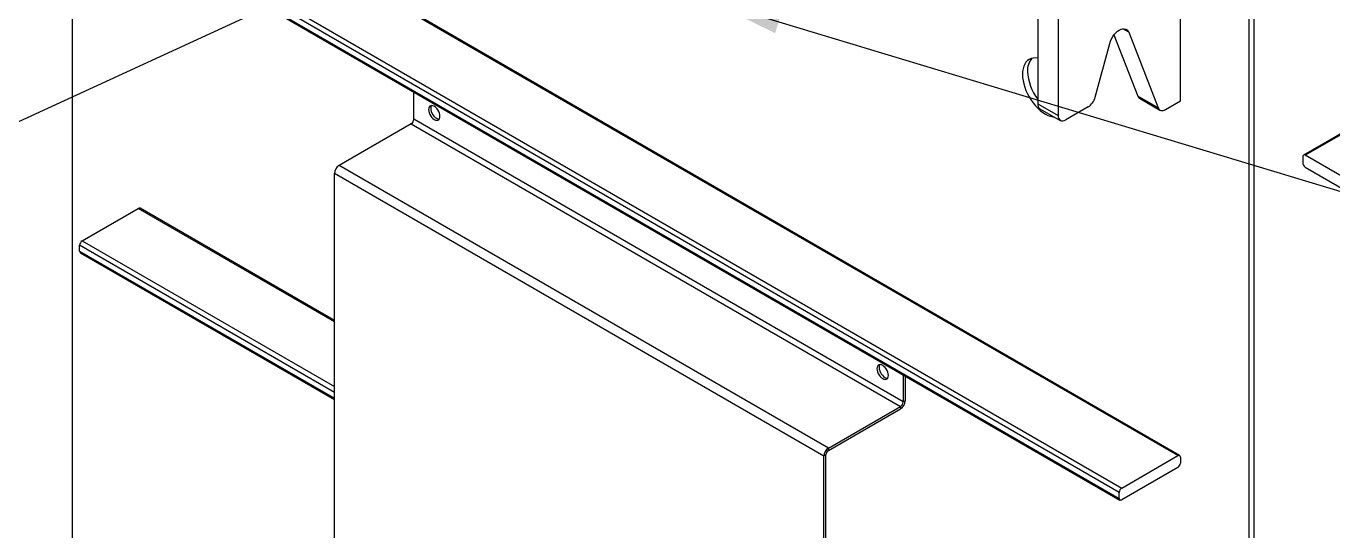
# Model space of a CAD drawing. Header units: inches. Extents: x 1 to 529, y 1 to 374.
# Drawn here: x 25.09 to 73.44, y 285.55 to 304.21 of the extents above; entities that cross this region are included whole.
import ezdxf

# ---------------------------------------------------------------- set-up
doc = ezdxf.new("R2010")
doc.units = ezdxf.units.IN
doc.header["$LTSCALE"] = 32
doc.header["$MEASUREMENT"] = 0
doc.layers.add('FORMAT', color=7, linetype='Continuous')
doc.dimstyles.new('SLDDIMSTYLE5', dxfattribs={"dimtxt": 0.18, "dimasz": 2.71875, "dimexe": 0, "dimexo": 0.0625, "dimgap": 0, "dimtad": 0, "dimtih": 1, "dimtoh": 1, "dimdec": 0, "dimrnd": 1e-09, "dimzin": 0, "dimdsep": 46, "dimtxsty": 'Standard', "dimsah": 1, "dimcen": 0.09, "dimadec": 0, "dimazin": 0, "dimtfac": 2.71875, "dimtdec": 0, "dimtofl": 0, "dimtmove": 0, "dimatfit": 3, "dimfxl": 0, "dimfrac": 2, "dimtolj": 1, "dimtzin": 0, "dimarcsym": 0})

# ---------------------------------------------------------------- blocks, each defined once
blk = doc.blocks.new('Drawing View43')
at = {"color": 7, "linetype": 'Continuous', "lineweight": 25}
for p, q in [((-7.244, 11.422), (-7.244, -36.402)), ((60.194, 0.405), (38.321, -12.222)), ((60.261, 0.399), (38.388, -12.229)), ((33.674, -23.333), (-4.793, -1.127)), ((33.74, -23.327), (-4.726, -1.121)), ((-6.867, -2.325), (31.6, -24.531)), ((31.505, -24.694), (-6.961, -2.488)), ((-6.961, -2.706), (31.505, -24.912)), ((-6.934, -2.767), (31.533, -24.973)), ((33.768, -10.214), (33.768, -4.771)), ((28.488, -4.879), (28.488, -10.323)), ((29.243, -5.315), (29.243, -10.758)), ((36.502, -61.439), (36.502, -5.75)), ((36.314, -61.547), (36.314, -5.859)), ((31.859, -7.682), (31.635, -7.553)), ((31.859, -7.682), (32.946, -10.475)), ((30.618, -10.077), (31.151, -8.091)), ((31.311, -7.776), (32.191, -10.04)), ((5.405, -10.898), (5.405, -9.89)), ((32.946, -10.475), (32.191, -10.04)), ((32.257, -10.12), (33.011, -10.556)), ((28.488, -10.323), (29.243, -10.758)), ((28.571, -10.506), (29.325, -10.941)), ((30.353, -10.444), (29.525, -10.922)), ((33.211, -10.536), (33.768, -10.214)), ((5.311, -11.061), (2.64, -12.603)), ((5.311, -11.061), (23.412, -21.511)), ((23.507, -21.348), (5.405, -10.898)), ((38.293, -12.283), (38.293, -12.501)), ((40.462, -13.426), (38.388, -12.229)), ((20.569, -23.353), (2.467, -12.903)), ((2.467, -36.019), (2.467, -12.903)), ((20.742, -23.053), (2.64, -12.603)), ((38.388, -12.664), (40.462, -13.861)), ((-6.867, -15.389), (-4.793, -14.192)), ((2.467, -18.383), (-4.793, -14.192)), ((2.467, -18.338), (-4.726, -14.185)), ((-6.867, -15.389), (2.467, -20.778)), ((-6.961, -15.77), (-6.961, -15.553)), ((2.467, -20.995), (-6.961, -15.553)), ((-6.961, -15.77), (2.467, -21.213)), ((-6.934, -15.831), (2.467, -21.258)), ((23.507, -20.34), (23.507, -21.348)), ((23.586, -20.385), (23.586, -21.303)), ((20.742, -23.053), (23.412, -21.511)), ((20.742, -23.144), (23.412, -21.602)), ((23.412, -21.511), (23.412, -21.602)), ((23.507, -21.348), (23.586, -21.303)), ((20.742, -23.144), (20.742, -23.053)), ((20.648, -23.308), (20.569, -23.353)), ((20.569, -46.469), (20.569, -23.353)), ((20.648, -46.424), (20.648, -23.308)), ((31.6, -24.531), (33.674, -23.333)), ((33.768, -23.388), (33.768, -23.606)), ((33.674, -23.769), (31.6, -24.966)), ((31.505, -24.912), (31.505, -24.694))]:
    blk.add_line(p, q, dxfattribs=at)
at = {"color": 7, "linetype": 'Continuous', "lineweight": 25, "flags": 128}
for points in [[(31.151, -8.091), (31.179, -8.006), (31.217, -7.923), (31.263, -7.842), (31.317, -7.768), (31.377, -7.702), (31.44, -7.646), (31.505, -7.601), (31.571, -7.57), (31.634, -7.553), (31.693, -7.551), (31.747, -7.563), (31.794, -7.59), (31.831, -7.63), (31.859, -7.682)], [(28.488, -8.638), (28.403, -8.63), (28.32, -8.635), (28.242, -8.653), (28.171, -8.686), (28.108, -8.731), (28.053, -8.789), (28.007, -8.858), (27.97, -8.939), (27.944, -9.029), (27.928, -9.128), (27.923, -9.235), (27.928, -9.348), (27.944, -9.465), (27.97, -9.586), (28.007, -9.709), (28.053, -9.831), (28.108, -9.953), (28.171, -10.071), (28.242, -10.186), (28.32, -10.294), (28.403, -10.395), (28.491, -10.488), (28.582, -10.571), (28.676, -10.644), (28.771, -10.705), (28.866, -10.753), (28.96, -10.789), (29.051, -10.812), (29.113, -10.819)], [(6.159, -10.906), (6.206, -10.927), (6.251, -10.935), (6.291, -10.929), (6.324, -10.91), (6.349, -10.878), (6.365, -10.836), (6.37, -10.784), (6.365, -10.727), (6.349, -10.667), (6.324, -10.606), (6.291, -10.548), (6.251, -10.496), (6.206, -10.452), (6.159, -10.419), (6.112, -10.398), (6.067, -10.39), (6.027, -10.396), (5.994, -10.415), (5.969, -10.447), (5.953, -10.489), (5.948, -10.541), (5.953, -10.598), (5.969, -10.658), (5.994, -10.719), (6.027, -10.777), (6.067, -10.829), (6.112, -10.873), (6.159, -10.906)], [(6.055, -10.39), (6.048, -10.401), (6.032, -10.444), (6.027, -10.495), (6.032, -10.552), (6.048, -10.613), (6.073, -10.674), (6.106, -10.732), (6.146, -10.784), (6.191, -10.828), (6.238, -10.861)], [(32.946, -10.475), (32.964, -10.51), (32.987, -10.538), (33.016, -10.558), (33.049, -10.57), (33.086, -10.574), (33.126, -10.57), (33.168, -10.557), (33.211, -10.536)], [(29.243, -10.758), (29.248, -10.819), (29.264, -10.871), (29.29, -10.912), (29.325, -10.941), (29.368, -10.957), (29.417, -10.959), (29.47, -10.947), (29.525, -10.922)], [(22.753, -20.486), (22.8, -20.507), (22.844, -20.514), (22.884, -20.508), (22.918, -20.489), (22.943, -20.457), (22.958, -20.415), (22.964, -20.364), (22.958, -20.306), (22.943, -20.246), (22.918, -20.185), (22.884, -20.127), (22.844, -20.075), (22.8, -20.031), (22.753, -19.998), (22.706, -19.977), (22.661, -19.969), (22.621, -19.975), (22.587, -19.994), (22.562, -20.026), (22.547, -20.069), (22.541, -20.12), (22.547, -20.177), (22.562, -20.238), (22.587, -20.298), (22.621, -20.356), (22.661, -20.408), (22.706, -20.452), (22.753, -20.486)], [(22.648, -19.969), (22.641, -19.98), (22.626, -20.023), (22.62, -20.074), (22.626, -20.132), (22.641, -20.192), (22.666, -20.253), (22.7, -20.311), (22.74, -20.363), (22.784, -20.407), (22.831, -20.44)]]:
    blk.add_lwpolyline(points, dxfattribs=at)
at = {"color": 7, "linetype": 'Continuous', "lineweight": 25}
for centre, radius, start, end in [((28.781, -9.083), 0.671, 139.2018, 183.7027), ((29.938, -9.044), 1.828, 182.5739, 217.5583), ((30.013, -9.919), 0.625, 302.89, 345.3977), ((32.337, -9.988), 0.154, 199.4518, 238.767), ((28.684, -10.345), 0.197, 173.7012, 234.9867), ((5.2, -10.889), 0.205, 302.6055, 357.3945), ((6.334, -10.713), 0.177, 236.9469, 272.6925), ((38.351, -12.274), 0.0582, 50.7967, 189.214), ((38.498, -12.491), 0.205, 182.6055, 237.3945), ((2.843, -12.92), 0.376, 122.6055, 177.3945), ((-4.754, -14.246), 0.0671, 65.6929, 125.6176), ((-6.757, -15.562), 0.205, 122.6055, 177.3945), ((-6.896, -15.777), 0.0657, 173.7012, 234.9867), ((22.928, -20.292), 0.177, 236.9469, 272.6925), ((23.21, -21.285), 0.376, 302.6055, 357.3945), ((23.302, -21.339), 0.205, 302.6055, 357.3945), ((20.945, -23.37), 0.376, 122.6055, 177.3945), ((20.852, -23.317), 0.205, 122.6055, 177.3945), ((33.711, -23.379), 0.0582, 350.786, 129.2033), ((33.563, -23.596), 0.205, 302.6055, 357.3945), ((31.71, -24.703), 0.205, 122.6055, 177.3945), ((31.563, -24.921), 0.0582, 170.786, 309.2033)]:
    blk.add_arc(centre, radius, start, end, dxfattribs=at)

msp = doc.modelspace()

# ---------------------------------------------------------------- block references
at = {"color": 7, "linetype": 'Continuous', "lineweight": 25}
msp.add_blockref('Drawing View43', (34.033, 311.663), dxfattribs=at)

# ---------------------------------------------------------------- leaders
at = {"layer": 'FORMAT'}
for points in [[(57, 309.548), (103.582, 301.458)], [(42.137, 308.634), (18.748, 297.895)], [(50.332, 305.16), (103.708, 289.042)]]:
    msp.add_leader(points, dimstyle='SLDDIMSTYLE5', dxfattribs=at)

doc.saveas('drawing.dxf')
